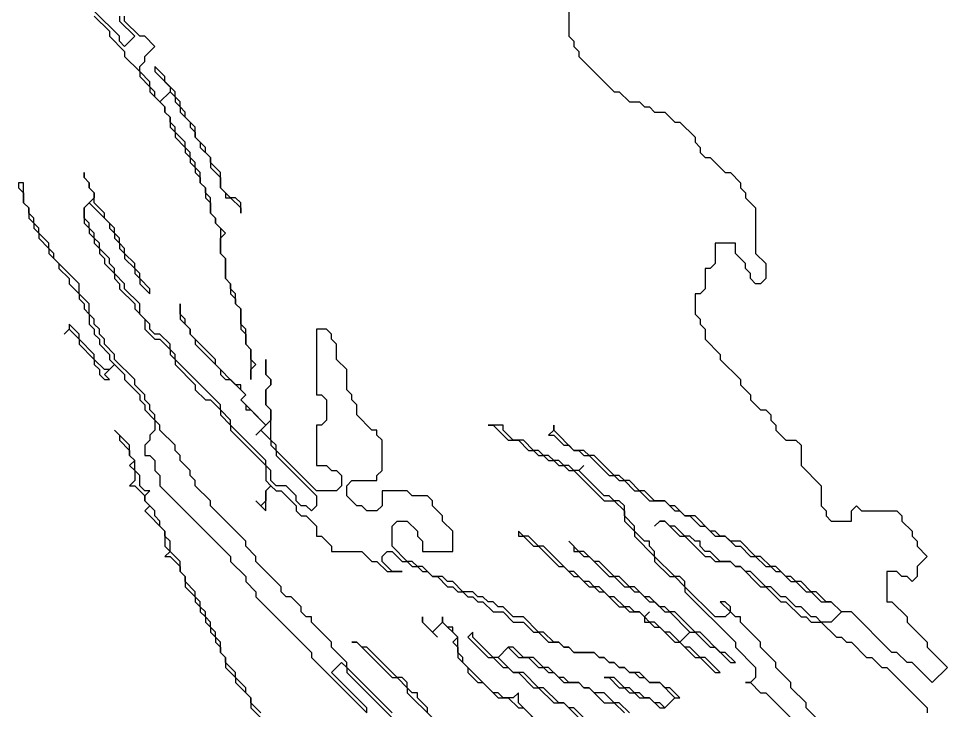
# Model space of a CAD drawing. Header units: metres. Extents: x 0 to 100, y 0 to 141.
# Drawn here: x 61.925 to 66.525, y 95.363 to 98.788 of the extents above; entities that cross this region are included whole.
import ezdxf

# ---------------------------------------------------------------- set-up
doc = ezdxf.new("R2010")
doc.units = ezdxf.units.M

msp = doc.modelspace()

# ---------------------------------------------------------------- linework, layer by layer
for points in [[(62.425, 98.8), (62.425, 98.775), (62.5, 98.7), (62.45, 98.65), (62.425, 98.675), (62.425, 98.7), (62.3, 98.825)], [(64.65, 98.825), (64.65, 98.7), (64.675, 98.675), (64.675, 98.65), (64.7, 98.625), (64.7, 98.6), (64.875, 98.425), (64.9, 98.425), (64.95, 98.375), (65, 98.375), (65.025, 98.35), (65.05, 98.35), (65.075, 98.325), (65.125, 98.325), (65.175, 98.275), (65.2, 98.275), (65.275, 98.2), (65.275, 98.175), (65.3, 98.15), (65.3, 98.125), (65.325, 98.1), (65.35, 98.1), (65.425, 98.025), (65.45, 98.025), (65.5, 97.975), (65.5, 97.95), (65.525, 97.925), (65.525, 97.9), (65.575, 97.85), (65.575, 97.625), (65.625, 97.575), (65.625, 97.5), (65.6, 97.475), (65.575, 97.475), (65.55, 97.5), (65.55, 97.525), (65.525, 97.55), (65.525, 97.575), (65.475, 97.625), (65.475, 97.675), (65.375, 97.675), (65.375, 97.575), (65.35, 97.55), (65.325, 97.55), (65.325, 97.45), (65.3, 97.425), (65.275, 97.425), (65.275, 97.325), (65.3, 97.3), (65.3, 97.275), (65.325, 97.25), (65.325, 97.2), (65.4, 97.125), (65.4, 97.1), (65.5, 97), (65.5, 96.975), (65.55, 96.925), (65.55, 96.9), (65.6, 96.85), (65.625, 96.85), (65.65, 96.825), (65.65, 96.8), (65.675, 96.775), (65.675, 96.75), (65.725, 96.7), (65.775, 96.7), (65.8, 96.675), (65.8, 96.575), (65.9, 96.475), (65.9, 96.375), (65.925, 96.35), (65.925, 96.325), (65.95, 96.3), (66.05, 96.3), (66.05, 96.35), (66.075, 96.375), (66.1, 96.35), (66.275, 96.35), (66.3, 96.325), (66.3, 96.3), (66.35, 96.25), (66.35, 96.225), (66.375, 96.2), (66.375, 96.175), (66.425, 96.125), (66.375, 96.075), (66.375, 96.025), (66.35, 96), (66.325, 96.025), (66.3, 96.025), (66.275, 96.05), (66.225, 96.05), (66.225, 95.9), (66.25, 95.9), (66.325, 95.825), (66.325, 95.8), (66.425, 95.7), (66.425, 95.675), (66.525, 95.575), (66.45, 95.5), (66.35, 95.6), (66.325, 95.6), (66.275, 95.65), (66.25, 95.65), (66.05, 95.85), (66, 95.85), (65.95, 95.9), (65.925, 95.9), (65.875, 95.95), (65.85, 95.95), (65.8, 96), (65.775, 96), (65.75, 96.025), (65.725, 96.025), (65.675, 96.075), (65.65, 96.075), (65.6, 96.125), (65.575, 96.125), (65.5, 96.2), (65.45, 96.2), (65.425, 96.225), (65.4, 96.225), (65.375, 96.25), (65.35, 96.25), (65.275, 96.325), (65.225, 96.325), (65.175, 96.375), (65.15, 96.375), (65.125, 96.4), (65.075, 96.4), (65.025, 96.45), (65, 96.45), (64.95, 96.5), (64.925, 96.5), (64.9, 96.525), (64.875, 96.525), (64.775, 96.625), (64.75, 96.625), (64.725, 96.65), (64.675, 96.65), (64.575, 96.75), (64.575, 96.775), (64.575, 96.75), (64.55, 96.725), (64.575, 96.725), (64.625, 96.675), (64.65, 96.675), (64.675, 96.65), (64.7, 96.65), (64.725, 96.625), (64.75, 96.625), (64.85, 96.525), (64.875, 96.525), (64.9, 96.5), (64.925, 96.5), (64.975, 96.45), (65, 96.45), (65.05, 96.4), (65.125, 96.4), (65.175, 96.35), (65.2, 96.35), (65.225, 96.325), (65.25, 96.325), (65.3, 96.275), (65.325, 96.275), (65.375, 96.225), (65.425, 96.225), (65.475, 96.175), (65.5, 96.175), (65.55, 96.125), (65.575, 96.125), (65.625, 96.075), (65.65, 96.075), (65.675, 96.05), (65.7, 96.05), (65.75, 96), (65.775, 96), (65.825, 95.95), (65.85, 95.95), (65.9, 95.9), (65.95, 95.9), (66, 95.85), (65.95, 95.8), (65.9, 95.8), (65.875, 95.825), (65.85, 95.825), (65.8, 95.875), (65.775, 95.875), (65.725, 95.925), (65.7, 95.925), (65.65, 95.975), (65.625, 95.975), (65.55, 96.05), (65.525, 96.05), (65.5, 96.075), (65.475, 96.075), (65.45, 96.1), (65.4, 96.1), (65.35, 96.15), (65.325, 96.15), (65.3, 96.175), (65.3, 96.2), (65.275, 96.2), (65.25, 96.225), (65.225, 96.225), (65.175, 96.275), (65.15, 96.275), (65.125, 96.3), (65.1, 96.3), (65.075, 96.275), (65.1, 96.3), (65.125, 96.3), (65.2, 96.225), (65.225, 96.225), (65.325, 96.125), (65.35, 96.125), (65.375, 96.1), (65.45, 96.1), (65.475, 96.075), (65.5, 96.075), (65.6, 95.975), (65.625, 95.975), (65.7, 95.9), (65.725, 95.9), (65.8, 95.825), (65.825, 95.825), (65.85, 95.8), (65.9, 95.8), (65.975, 95.725), (66, 95.725), (66.025, 95.7), (66.05, 95.7), (66.125, 95.625), (66.15, 95.625), (66.2, 95.575), (66.225, 95.575), (66.425, 95.375), (66.425, 95.35)], [(62.3, 98.8), (62.375, 98.725), (62.375, 98.7), (62.45, 98.625), (62.45, 98.6), (62.525, 98.525), (62.525, 98.5), (62.575, 98.45), (62.575, 98.425), (62.65, 98.35), (62.65, 98.325), (62.675, 98.3), (62.675, 98.25), (62.7, 98.225), (62.7, 98.2), (62.75, 98.15), (62.75, 98.125), (62.775, 98.1), (62.775, 98.075), (62.8, 98.05), (62.8, 98.025), (62.825, 98), (62.825, 97.975), (62.85, 97.95), (62.85, 97.9), (62.875, 97.875), (62.875, 97.825), (62.9, 97.8), (62.9, 97.775), (62.925, 97.75), (62.925, 97.625), (62.95, 97.6), (62.95, 97.5), (62.975, 97.475), (62.975, 97.425), (63, 97.4), (63, 97.375), (63.025, 97.35), (63.025, 97.25), (63.05, 97.225), (63.05, 97.175), (63.075, 97.15), (63.075, 97), (63.075, 97.05), (63.1, 97.075), (63.075, 97.1), (63.075, 97.15), (63.05, 97.175), (63.05, 97.25), (63.025, 97.275), (63.025, 97.35), (63, 97.375), (63, 97.425), (62.975, 97.45), (62.975, 97.475), (62.95, 97.5), (62.95, 97.6), (62.925, 97.625), (62.925, 97.7), (62.95, 97.725), (62.9, 97.775), (62.9, 97.8), (62.875, 97.825), (62.875, 97.9), (62.85, 97.925), (62.85, 97.95), (62.825, 97.975), (62.825, 98.025), (62.8, 98.05), (62.8, 98.075), (62.775, 98.1), (62.775, 98.125), (62.75, 98.15), (62.75, 98.175), (62.7, 98.225), (62.7, 98.25), (62.675, 98.275), (62.675, 98.3), (62.65, 98.325), (62.65, 98.35), (62.625, 98.375), (62.675, 98.425), (62.7, 98.4), (62.7, 98.375), (62.725, 98.35), (62.725, 98.325), (62.775, 98.275), (62.775, 98.25), (62.8, 98.225), (62.8, 98.2), (62.825, 98.175), (62.825, 98.15), (62.875, 98.1), (62.875, 98.05), (62.925, 98), (62.925, 97.95), (62.95, 97.925), (62.95, 97.9), (62.975, 97.9), (63.025, 97.85), (63.025, 97.825), (63.025, 97.875), (63, 97.9), (62.975, 97.9), (62.925, 97.95), (62.925, 98.025), (62.875, 98.075), (62.875, 98.1), (62.85, 98.125), (62.85, 98.15), (62.8, 98.2), (62.8, 98.25), (62.75, 98.3), (62.75, 98.325), (62.725, 98.35), (62.725, 98.375), (62.7, 98.4), (62.7, 98.425), (62.65, 98.475), (62.65, 98.5), (62.6, 98.55), (62.6, 98.525), (62.675, 98.45), (62.675, 98.425), (62.625, 98.375), (62.6, 98.4), (62.6, 98.425), (62.575, 98.45), (62.575, 98.475), (62.525, 98.525), (62.525, 98.55), (62.55, 98.575), (62.55, 98.6), (62.6, 98.65), (62.55, 98.7), (62.525, 98.7), (62.45, 98.775), (62.45, 98.8)], [(63.775, 95.35), (63.55, 95.575), (63.55, 95.6), (63.475, 95.675), (63.475, 95.7), (63.375, 95.8), (63.375, 95.825), (63.35, 95.825), (63.325, 95.85), (63.325, 95.875), (63.275, 95.925), (63.25, 95.925), (63.225, 95.95), (63.225, 95.975), (63.1, 96.1), (63.1, 96.125), (63.05, 96.175), (63.05, 96.2), (62.875, 96.375), (62.875, 96.4), (62.8, 96.475), (62.8, 96.5), (62.775, 96.525), (62.775, 96.55), (62.725, 96.6), (62.725, 96.625), (62.7, 96.65), (62.7, 96.675), (62.625, 96.75), (62.625, 96.775), (62.6, 96.8), (62.6, 96.825), (62.575, 96.85), (62.575, 96.875), (62.55, 96.9), (62.55, 96.925), (62.5, 96.975), (62.5, 97), (62.4, 97.1), (62.4, 97.125), (62.35, 97.175), (62.35, 97.2), (62.325, 97.225), (62.325, 97.25), (62.3, 97.275), (62.3, 97.3), (62.275, 97.325), (62.275, 97.375), (62.225, 97.425), (62.225, 97.475), (62.1, 97.6), (62.1, 97.625), (62.075, 97.65), (62.075, 97.675), (62.025, 97.725), (62.025, 97.75), (62, 97.775), (62, 97.8), (61.975, 97.825), (61.975, 97.85), (61.95, 97.875), (61.95, 97.975), (61.925, 97.975), (61.925, 97.95), (61.95, 97.925), (61.95, 97.875), (61.975, 97.85), (61.975, 97.8), (62, 97.775), (62, 97.75), (62.025, 97.725), (62.025, 97.7), (62.075, 97.65), (62.075, 97.625), (62.125, 97.575), (62.125, 97.55), (62.175, 97.5), (62.175, 97.475), (62.225, 97.425), (62.225, 97.4), (62.25, 97.375), (62.25, 97.35), (62.275, 97.325), (62.275, 97.275), (62.3, 97.25), (62.3, 97.225), (62.325, 97.2), (62.325, 97.175), (62.375, 97.125), (62.375, 97.1), (62.4, 97.075), (62.375, 97.05), (62.35, 97.05), (62.3, 97.1), (62.3, 97.125), (62.225, 97.2), (62.225, 97.225), (62.175, 97.275), (62.175, 97.25), (62.15, 97.225), (62.175, 97.25), (62.225, 97.2), (62.225, 97.175), (62.3, 97.1), (62.3, 97.075), (62.325, 97.05), (62.325, 97.025), (62.35, 97), (62.375, 97), (62.35, 97.025), (62.4, 97.075), (62.45, 97.025), (62.45, 97), (62.525, 96.925), (62.525, 96.9), (62.55, 96.875), (62.55, 96.85), (62.6, 96.8), (62.6, 96.75), (62.575, 96.725), (62.575, 96.7), (62.55, 96.675), (62.55, 96.625), (62.575, 96.625), (62.6, 96.6), (62.6, 96.55), (62.625, 96.525), (62.625, 96.475), (62.975, 96.125), (62.975, 96.1), (63.05, 96.025), (63.05, 96), (63.1, 95.95), (63.1, 95.925), (63.375, 95.65), (63.375, 95.625), (63.65, 95.35)], [(63.125, 95.35), (63.075, 95.4), (63.075, 95.425), (63.05, 95.45), (63.05, 95.475), (63, 95.525), (63, 95.55), (62.95, 95.6), (62.95, 95.625), (62.925, 95.65), (62.925, 95.7), (62.9, 95.725), (62.9, 95.75), (62.875, 95.775), (62.875, 95.8), (62.85, 95.825), (62.85, 95.85), (62.825, 95.875), (62.825, 95.9), (62.8, 95.925), (62.8, 95.95), (62.75, 96), (62.75, 96.025), (62.725, 96.05), (62.725, 96.1), (62.675, 96.15), (62.675, 96.2), (62.65, 96.225), (62.65, 96.25), (62.625, 96.275), (62.625, 96.3), (62.6, 96.325), (62.6, 96.35), (62.55, 96.4), (62.55, 96.425), (62.575, 96.45), (62.55, 96.45), (62.525, 96.475), (62.525, 96.525), (62.5, 96.55), (62.5, 96.6), (62.475, 96.625), (62.475, 96.675), (62.4, 96.75), (62.425, 96.725), (62.425, 96.7), (62.475, 96.65), (62.475, 96.625), (62.5, 96.6), (62.475, 96.575), (62.5, 96.55), (62.5, 96.5), (62.475, 96.475), (62.5, 96.475), (62.55, 96.425), (62.55, 96.4), (62.575, 96.375), (62.55, 96.35), (62.65, 96.25), (62.65, 96.175), (62.675, 96.15), (62.65, 96.125), (62.675, 96.125), (62.725, 96.075), (62.725, 96.05), (62.75, 96.025), (62.75, 95.975), (62.8, 95.925), (62.8, 95.9), (62.825, 95.875), (62.825, 95.85), (62.85, 95.825), (62.85, 95.8), (62.875, 95.775), (62.875, 95.75), (62.9, 95.725), (62.9, 95.7), (62.925, 95.675), (62.925, 95.65), (62.95, 95.625), (62.95, 95.575), (63, 95.525), (63, 95.5), (63.075, 95.425), (63.075, 95.375), (63.125, 95.325)], [(66.375, 94.825), (65.825, 95.375), (65.825, 95.4), (65.75, 95.475), (65.75, 95.5), (65.675, 95.575), (65.675, 95.6), (65.6, 95.675), (65.6, 95.7), (65.5, 95.8), (65.5, 95.825), (65.475, 95.825), (65.45, 95.85), (65.45, 95.875), (65.425, 95.9), (65.4, 95.9), (65.45, 95.85), (65.425, 95.825), (65.375, 95.825), (65.225, 95.975), (65.225, 96), (65.2, 96.025), (65.175, 96.025), (65.075, 96.125), (65.075, 96.15), (65.05, 96.175), (65.05, 96.2), (65.025, 96.2), (64.975, 96.25), (64.975, 96.275), (64.925, 96.325), (64.925, 96.375), (64.9, 96.4), (64.875, 96.4), (64.85, 96.425), (64.825, 96.425), (64.7, 96.55), (64.725, 96.575), (64.7, 96.55), (64.675, 96.55), (64.65, 96.575), (64.625, 96.575), (64.6, 96.6), (64.575, 96.6), (64.55, 96.625), (64.525, 96.625), (64.5, 96.65), (64.475, 96.65), (64.425, 96.7), (64.375, 96.7), (64.325, 96.75), (64.325, 96.775), (64.25, 96.775), (64.275, 96.775), (64.35, 96.7), (64.4, 96.7), (64.45, 96.65), (64.475, 96.65), (64.5, 96.625), (64.525, 96.625), (64.55, 96.6), (64.575, 96.6), (64.6, 96.575), (64.625, 96.575), (64.65, 96.55), (64.675, 96.55), (64.825, 96.4), (64.875, 96.4), (64.925, 96.35), (64.925, 96.3), (64.975, 96.25), (64.975, 96.225), (65.075, 96.125), (65.075, 96.1), (65.15, 96.025), (65.175, 96.025), (65.225, 95.975), (65.225, 95.95), (65.475, 95.7), (65.475, 95.675), (65.575, 95.575), (65.575, 95.525), (65.55, 95.5), (65.525, 95.5), (65.55, 95.5), (65.6, 95.45), (65.625, 95.45), (65.75, 95.325)], [(64.525, 95.275), (64.4, 95.4), (64.4, 95.45), (64.375, 95.425), (64.325, 95.425), (64.3, 95.45), (64.275, 95.45), (64.125, 95.6), (64.125, 95.625), (64.1, 95.65), (64.1, 95.725), (64.075, 95.75), (64.075, 95.775), (64.05, 95.775), (64.025, 95.8), (64.025, 95.825), (64.025, 95.8), (63.975, 95.75), (63.925, 95.8), (63.925, 95.825), (63.925, 95.8), (64, 95.725), (63.975, 95.75), (64.025, 95.8), (64.1, 95.725), (64.075, 95.7), (64.1, 95.675), (64.1, 95.625), (64.15, 95.575), (64.15, 95.55), (64.2, 95.5), (64.225, 95.5), (64.3, 95.425), (64.35, 95.425), (64.4, 95.375), (64.425, 95.375), (64.475, 95.325)], [(64.95, 95.35), (64.9, 95.4), (64.875, 95.4), (64.825, 95.45), (64.775, 95.45), (64.75, 95.475), (64.725, 95.475), (64.7, 95.5), (64.65, 95.5), (64.625, 95.525), (64.6, 95.525), (64.55, 95.575), (64.525, 95.575), (64.475, 95.625), (64.425, 95.625), (64.375, 95.675), (64.35, 95.675), (64.3, 95.625), (64.275, 95.625), (64.175, 95.725), (64.175, 95.75), (64.15, 95.725), (64.25, 95.625), (64.275, 95.625), (64.325, 95.575), (64.35, 95.575), (64.375, 95.55), (64.4, 95.55), (64.475, 95.475), (64.5, 95.475), (64.575, 95.4), (64.625, 95.4), (64.7, 95.325)], [(63.95, 95.35), (63.95, 95.375), (63.9, 95.425), (63.9, 95.45), (63.875, 95.45), (63.85, 95.475), (63.85, 95.5), (63.825, 95.525), (63.8, 95.525), (63.65, 95.675), (63.625, 95.675), (63.6, 95.7), (63.575, 95.7), (63.6, 95.7), (63.775, 95.525), (63.8, 95.525), (63.85, 95.475), (63.85, 95.45), (63.975, 95.325)], [(64.725, 95.325), (64.675, 95.375), (64.65, 95.375), (64.625, 95.4), (64.6, 95.4), (64.525, 95.475), (64.5, 95.475), (64.425, 95.55), (64.375, 95.55), (64.3, 95.625), (64.35, 95.675), (64.4, 95.625), (64.45, 95.625), (64.5, 95.575), (64.525, 95.575), (64.55, 95.55), (64.575, 95.55), (64.625, 95.5), (64.7, 95.5), (64.725, 95.475), (64.75, 95.475), (64.825, 95.4), (64.875, 95.4), (64.925, 95.35)], [(63.65, 95.35), (63.65, 95.375), (63.475, 95.55), (63.525, 95.6), (63.55, 95.575), (63.55, 95.55), (63.775, 95.325)]]:
    msp.add_lwpolyline(points)
for points in [[(62.25, 98.025), (62.25, 98), (62.275, 97.975), (62.275, 97.95), (62.3, 97.925), (62.3, 97.9), (62.25, 97.85), (62.25, 97.775), (62.275, 97.75), (62.275, 97.725), (62.3, 97.7), (62.3, 97.675), (62.325, 97.65), (62.325, 97.625), (62.35, 97.6), (62.35, 97.575), (62.4, 97.525), (62.4, 97.5), (62.425, 97.475), (62.425, 97.45), (62.5, 97.375), (62.5, 97.35), (62.55, 97.3), (62.55, 97.25), (62.6, 97.2), (62.625, 97.2), (62.675, 97.15), (62.675, 97.125), (62.7, 97.1), (62.7, 97.075), (62.8, 96.975), (62.8, 96.95), (62.85, 96.9), (62.875, 96.9), (62.925, 96.85), (62.925, 96.825), (62.975, 96.775), (62.975, 96.75), (63.15, 96.575), (63.15, 96.5), (63.175, 96.475), (63.15, 96.45), (63.15, 96.4), (63.125, 96.375), (63.1, 96.4), (63.15, 96.35), (63.15, 96.45), (63.175, 96.475), (63.2, 96.45), (63.225, 96.45), (63.3, 96.375), (63.3, 96.35), (63.325, 96.325), (63.35, 96.325), (63.4, 96.275), (63.4, 96.225), (63.425, 96.225), (63.475, 96.175), (63.475, 96.15), (63.625, 96.15), (63.675, 96.1), (63.7, 96.1), (63.75, 96.05), (63.825, 96.05), (63.775, 96.05), (63.725, 96.1), (63.725, 96.125), (63.75, 96.15), (63.775, 96.15), (63.825, 96.1), (63.85, 96.1), (63.875, 96.075), (63.9, 96.075), (63.925, 96.05), (63.95, 96.05), (63.975, 96.025), (64, 96.025), (64.05, 95.975), (64.075, 95.975), (64.1, 95.95), (64.125, 95.95), (64.15, 95.925), (64.175, 95.925), (64.2, 95.9), (64.225, 95.9), (64.275, 95.85), (64.325, 95.85), (64.375, 95.8), (64.425, 95.8), (64.475, 95.75), (64.5, 95.75), (64.55, 95.7), (64.6, 95.7), (64.625, 95.675), (64.65, 95.675), (64.675, 95.65), (64.775, 95.65), (64.8, 95.625), (64.825, 95.625), (64.85, 95.6), (64.875, 95.6), (64.9, 95.575), (64.925, 95.575), (64.95, 95.55), (64.975, 95.55), (65, 95.525), (65.025, 95.525), (65.05, 95.5), (65.1, 95.5), (65.175, 95.425), (65.125, 95.375), (65.1, 95.4), (65.075, 95.4), (65.05, 95.425), (65.025, 95.425), (65, 95.45), (64.975, 95.45), (64.95, 95.475), (64.925, 95.475), (64.875, 95.525), (64.825, 95.525), (64.85, 95.525), (64.9, 95.475), (64.925, 95.475), (64.95, 95.45), (64.975, 95.45), (65, 95.425), (65.05, 95.425), (65.1, 95.375), (65.125, 95.375), (65.175, 95.425), (65.2, 95.425), (65.15, 95.475), (65.125, 95.475), (65.1, 95.5), (65.05, 95.5), (65, 95.55), (64.95, 95.55), (64.925, 95.575), (64.9, 95.575), (64.875, 95.6), (64.85, 95.6), (64.825, 95.625), (64.8, 95.625), (64.775, 95.65), (64.675, 95.65), (64.65, 95.675), (64.625, 95.675), (64.6, 95.7), (64.575, 95.7), (64.525, 95.75), (64.5, 95.75), (64.425, 95.825), (64.375, 95.825), (64.325, 95.875), (64.3, 95.875), (64.275, 95.9), (64.25, 95.9), (64.225, 95.925), (64.2, 95.925), (64.175, 95.95), (64.125, 95.95), (64.075, 96), (64.05, 96), (64.025, 96.025), (63.975, 96.025), (63.925, 96.075), (63.9, 96.075), (63.875, 96.1), (63.85, 96.1), (63.775, 96.175), (63.775, 96.275), (63.8, 96.3), (63.85, 96.3), (63.9, 96.25), (63.9, 96.225), (63.925, 96.2), (63.925, 96.15), (64.075, 96.15), (64.075, 96.25), (64.025, 96.3), (64.025, 96.325), (63.975, 96.375), (63.975, 96.4), (63.95, 96.425), (63.875, 96.425), (63.85, 96.45), (63.725, 96.45), (63.725, 96.375), (63.7, 96.35), (63.65, 96.35), (63.625, 96.375), (63.6, 96.375), (63.55, 96.425), (63.55, 96.475), (63.575, 96.5), (63.7, 96.5), (63.7, 96.525), (63.725, 96.55), (63.725, 96.7), (63.7, 96.725), (63.7, 96.75), (63.675, 96.75), (63.6, 96.825), (63.6, 96.875), (63.575, 96.9), (63.575, 96.925), (63.55, 96.95), (63.55, 97.05), (63.5, 97.1), (63.5, 97.175), (63.475, 97.2), (63.475, 97.225), (63.45, 97.25), (63.4, 97.25), (63.4, 96.925), (63.425, 96.925), (63.45, 96.9), (63.45, 96.8), (63.425, 96.775), (63.4, 96.775), (63.4, 96.575), (63.45, 96.575), (63.475, 96.55), (63.5, 96.55), (63.525, 96.525), (63.525, 96.475), (63.5, 96.45), (63.4, 96.45), (63.2, 96.65), (63.2, 96.675), (63.175, 96.7), (63.175, 96.85), (63.15, 96.875), (63.15, 96.95), (63.175, 96.975), (63.175, 97), (63.15, 97.025), (63.15, 97.1), (63.15, 97.025), (63.175, 97), (63.175, 96.975), (63.15, 96.95), (63.15, 96.875), (63.175, 96.85), (63.175, 96.8), (63.15, 96.775), (63.025, 96.9), (63.05, 96.925), (63.025, 96.95), (63.025, 96.975), (63, 96.975), (62.9, 97.075), (62.9, 97.1), (62.775, 97.225), (62.775, 97.25), (62.75, 97.275), (62.75, 97.3), (62.725, 97.325), (62.725, 97.375), (62.725, 97.3), (62.775, 97.25), (62.775, 97.225), (62.8, 97.2), (62.8, 97.175), (62.925, 97.05), (62.925, 97.025), (62.95, 97), (62.975, 97), (63.05, 96.925), (63.025, 96.9), (63.05, 96.875), (63.05, 96.85), (63.075, 96.85), (63.15, 96.775), (63.1, 96.725), (63.125, 96.75), (63.175, 96.7), (63.175, 96.675), (63.2, 96.65), (63.2, 96.625), (63.4, 96.425), (63.4, 96.375), (63.375, 96.35), (63.35, 96.375), (63.325, 96.375), (63.3, 96.4), (63.3, 96.425), (63.25, 96.475), (63.2, 96.475), (63.175, 96.5), (63.175, 96.55), (63.15, 96.575), (63.15, 96.6), (62.975, 96.775), (62.975, 96.8), (62.925, 96.85), (62.925, 96.875), (62.7, 97.1), (62.7, 97.125), (62.675, 97.15), (62.675, 97.175), (62.625, 97.225), (62.6, 97.225), (62.575, 97.25), (62.575, 97.275), (62.525, 97.325), (62.525, 97.375), (62.45, 97.45), (62.45, 97.475), (62.4, 97.525), (62.4, 97.55), (62.375, 97.575), (62.375, 97.6), (62.325, 97.65), (62.325, 97.675), (62.3, 97.7), (62.3, 97.725), (62.275, 97.75), (62.275, 97.775), (62.25, 97.8), (62.25, 97.85), (62.275, 97.875), (62.375, 97.775), (62.375, 97.75), (62.4, 97.725), (62.4, 97.7), (62.425, 97.675), (62.425, 97.65), (62.45, 97.625), (62.45, 97.6), (62.5, 97.55), (62.5, 97.525), (62.525, 97.5), (62.525, 97.475), (62.575, 97.425), (62.575, 97.45), (62.525, 97.5), (62.525, 97.525), (62.5, 97.55), (62.5, 97.575), (62.45, 97.625), (62.45, 97.65), (62.425, 97.675), (62.425, 97.7), (62.4, 97.725), (62.4, 97.75), (62.35, 97.8), (62.35, 97.825), (62.3, 97.875), (62.3, 97.925), (62.275, 97.95), (62.275, 97.975), (62.25, 98)], [(64.4, 96.25), (64.4, 96.225), (64.425, 96.225), (64.475, 96.175), (64.5, 96.175), (64.6, 96.075), (64.625, 96.075), (64.675, 96.025), (64.7, 96.025), (64.75, 95.975), (64.775, 95.975), (64.8, 95.95), (64.825, 95.95), (64.9, 95.875), (64.925, 95.875), (64.95, 95.85), (65, 95.85), (65.025, 95.825), (65.025, 95.8), (65.05, 95.8), (65.075, 95.775), (65.1, 95.775), (65.175, 95.7), (65.2, 95.7), (65.275, 95.625), (65.3, 95.625), (65.375, 95.55), (65.4, 95.55), (65.325, 95.625), (65.3, 95.625), (65.25, 95.675), (65.225, 95.675), (65.2, 95.7), (65.25, 95.75), (65.275, 95.75), (65.35, 95.675), (65.375, 95.675), (65.45, 95.6), (65.475, 95.6), (65.425, 95.65), (65.4, 95.65), (65.3, 95.75), (65.275, 95.75), (65.175, 95.85), (65.15, 95.85), (65.125, 95.875), (65.1, 95.875), (65.05, 95.925), (65.025, 95.925), (64.975, 95.975), (64.95, 95.975), (64.9, 96.025), (64.875, 96.025), (64.8, 96.1), (64.775, 96.1), (64.725, 96.15), (64.7, 96.15), (64.65, 96.2), (64.675, 96.175), (64.675, 96.15), (64.7, 96.15), (64.725, 96.125), (64.75, 96.125), (64.85, 96.025), (64.875, 96.025), (64.925, 95.975), (64.95, 95.975), (64.975, 95.95), (65, 95.95), (65.05, 95.9), (65.075, 95.9), (65.125, 95.85), (65.15, 95.85), (65.25, 95.75), (65.2, 95.7), (65.15, 95.75), (65.125, 95.75), (65.075, 95.8), (65.05, 95.8), (65.025, 95.825), (65.05, 95.85), (65.025, 95.825), (65, 95.85), (64.975, 95.85), (64.95, 95.875), (64.925, 95.875), (64.875, 95.925), (64.85, 95.925), (64.8, 95.975), (64.775, 95.975), (64.75, 96), (64.725, 96), (64.675, 96.05), (64.65, 96.05), (64.525, 96.175), (64.5, 96.175), (64.45, 96.225), (64.425, 96.225)]]:
    msp.add_lwpolyline(points, close=True)

doc.saveas('drawing.dxf')
